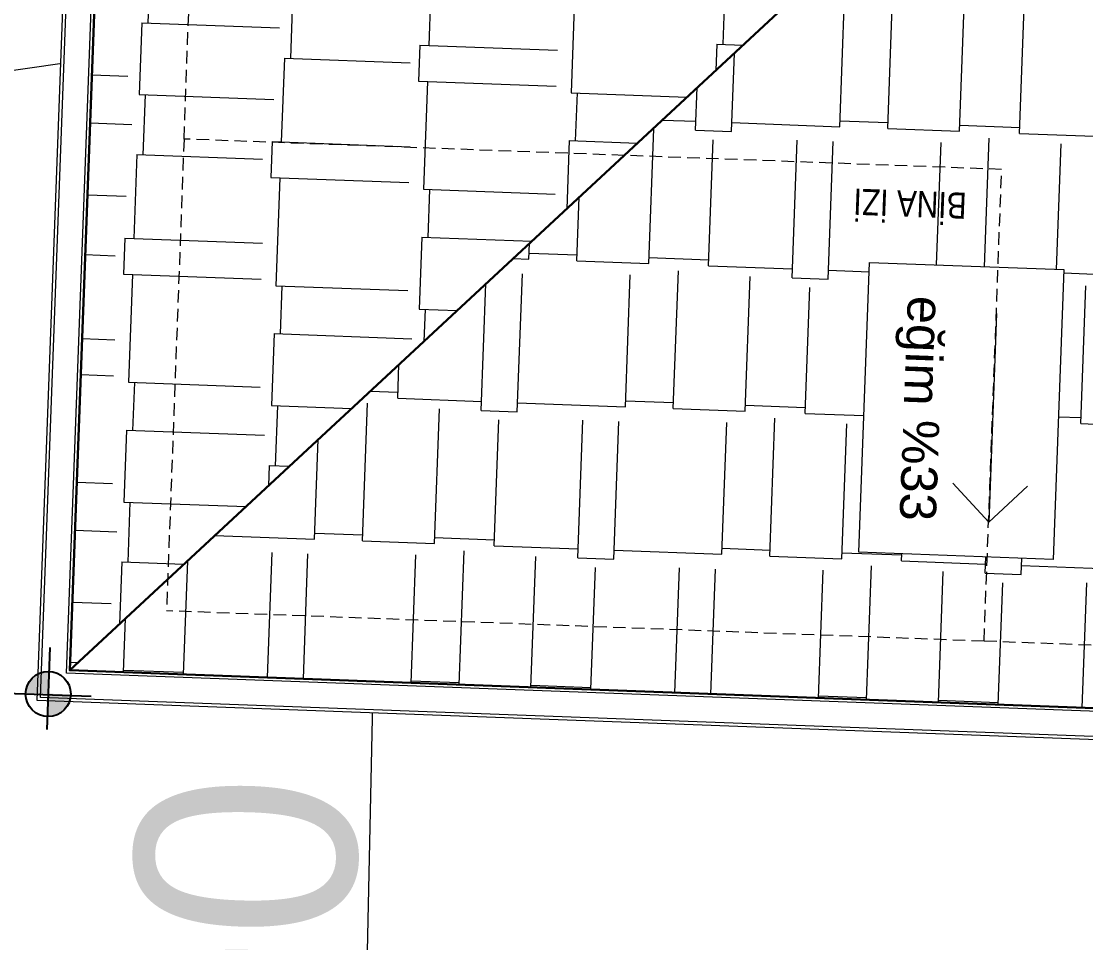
# Model space of a CAD drawing. Header units: centimetres. Extents: x 63871 to 181827, y -95930 to 42199.
# Drawn here: x 167473.6 to 167811.8, y 17607.1 to 17899.8 of the extents above; entities that cross this region are included whole.
import ezdxf

# ---------------------------------------------------------------- set-up
doc = ezdxf.new("R2010")
doc.units = ezdxf.units.CM
doc.linetypes.add('11-021_500-SatisOfisi_220512$0${ Diamond }', pattern=[12, 4, -2, 2, 2, -2])
for name, color, linetype, lineweight in [('A-AREA-IDEN', 7, 'Continuous', 9), ('A-FLOR-HRAL', 11, 'Continuous', 9), ('A-GLAZ', 151, 'Continuous', 9), ('A-WALL', 12, 'Continuous', 50), ('ARM_Pen_No__252', 8, 'Continuous', 18), ('İz DÜŞÜMÜ', 7, '11-021_500-SatisOfisi_220512$0${ Diamond }', 18), ('OLUK', 222, 'Continuous', 15), ('Çatı', 144, 'Continuous', 30), ('ÇEKME MESAFESİ', 5, 'Continuous', 25)]:
    doc.layers.add(name, color=color, linetype=linetype, lineweight=lineweight)
doc.layers.add('Dıış Ölçü', color=140, linetype='Continuous')
doc.layers.add('KOT', color=171, linetype='Continuous')
doc.styles.add('Arial', font='Arial.ttf', dxfattribs={"height": 250})
doc.styles.add('MtXpl_Arial_Narrow', font='')
doc.styles.add('MtXpl_Arial_Narrow_1', font='')
doc.styles.add('RomanS', font='')
doc.styles.get('MtXpl_Arial_Narrow').set_extended_font_data('Arial Narrow', bold=True)
doc.styles.get('MtXpl_Arial_Narrow_1').set_extended_font_data('Arial Narrow')
doc.styles.get('RomanS').set_extended_font_data('Stylus BT')
doc.dimstyles.new('BÖYÜK', dxfattribs={"dimtxt": 70, "dimasz": 5, "dimexe": 5, "dimexo": 5, "dimgap": 2, "dimtad": 3, "dimdec": 0, "dimzin": 0, "dimdsep": 46, "dimtxsty": 'RomanS', "dimblk": 'DOT', "dimcen": 5, "dimadec": 0, "dimazin": 0, "dimtfac": 1, "dimtdec": 0, "dimtix": 1, "dimtofl": 0, "dimtmove": 1, "dimatfit": 0, "dimldrblk": 'DOT', "dimfxl": 10, "dimfxlon": 1, "dimtolj": 1, "dimtzin": 0, "dimarcsym": 0})

# ---------------------------------------------------------------- blocks, each defined once
blk = doc.blocks.new('HRD')
at = {"layer": 'ARM_Pen_No__252'}
h = blk.add_hatch(dxfattribs=at)
h.set_pattern_fill('AR-B816', color=256, scale=0.09)
h.set_pattern_definition([(0, (-39959.2, 0), (0, 18.288), []), (90, (-39959.2, 0), (-18.288, 18.288), [18.288, -18.288])])
h.paths.add_polyline_path([(154149.63, 35592.48), (154149.63, 35503.48), (154219.63, 35503.48), (154219.63, 35483.24), (154324.63, 35483.24), (154324.63, 35692.48), (154369.63, 35692.48), (154369.63, 35927.48), (154369.63, 35927.48), (154369.63, 36097.48), (154369.63, 36177.48), (154254.63, 36177.48), (153954.63, 36177.48), (153839.63, 36177.48), (153839.63, 35897.6), (153869.63, 35897.54), (153869.63, 35882.48), (154019.63, 35882.48), (154019.63, 35872.48), (154019.63, 35833.25, -0.444416), (154030.45, 35823.48, -0.444416), (154019.63, 35813.72), (154019.63, 35773.48), (153939.63, 35773.48), (153939.63, 35692.48), (154019.63, 35692.48), (154019.63, 35687.48), (154019.63, 35633.7), (154020.63, 35632.93), (154019.63, 35631.47), (154019.63, 35592.48), (154019.63, 35582.48), (153989.63, 35582.48), (153989.63, 35577.48), (153989.63, 35497.48), (153989.63, 35437.48), (153994.63, 35437.48), (154094.63, 35437.48), (154139.63, 35437.48), (154139.63, 35592.48)])
at = {"layer": 'A-FLOR-HRAL'}
for p, q in [((154389.63, 36367.48), (153819.63, 36367.48)), ((154389.63, 36197.48), (154389.63, 36367.48)), ((154385.63, 36363.48), (153823.63, 36363.48)), ((154385.63, 36197.48), (154385.63, 36363.48))]:
    blk.add_line(p, q, dxfattribs=at)
at = {"layer": 'A-GLAZ', "ltscale": 3}
for p, q in [((154254.63, 36197.48), (153954.63, 36197.48)), ((154254.63, 36197.48), (154249.63, 36197.48)), ((154249.63, 36197.48), (154249.63, 36177.48)), ((154254.63, 36177.48), (154254.63, 36197.48)), ((154099.63, 36192.48), (154249.63, 36192.48)), ((154244.63, 36189.98), (154104.63, 36189.98)), ((154249.63, 36192.48), (154244.63, 36192.48)), ((154244.63, 36192.48), (154244.63, 36187.48)), ((154249.63, 36187.48), (154099.63, 36187.48)), ((154254.63, 36177.48), (153954.63, 36177.48)), ((154249.63, 36177.48), (154254.63, 36177.48))]:
    blk.add_line(p, q, dxfattribs=at)
at = {"layer": 'A-WALL', "lineweight": 53}
for p, q in [((154254.63, 36197.48), (154389.63, 36197.48)), ((154389.63, 36197.48), (154389.63, 36097.48)), ((154369.63, 36177.48), (154254.63, 36177.48)), ((154369.63, 36097.48), (154369.63, 36177.48))]:
    blk.add_line(p, q, dxfattribs=at)
at = {"layer": 'A-WALL', "lineweight": 50}
blk.add_line((154254.63, 36177.48), (154254.63, 36197.48), dxfattribs=at)
at = {"layer": 'İz DÜŞÜMÜ'}
blk.add_lwpolyline([(153819.63, 36347.48), (154419.63, 36347.49), (154419.63, 35292.49), (154159.63, 35292.49), (154159.63, 35357.48), (153819.63, 35357.48), (153819.63, 36347.48)], dxfattribs=at)
for s, rotation, style, p in [('I.KAT İZ DÜŞÜMÜ', 89.957, 'MtXpl_Arial_Narrow_1', (154413.75, 36265.76)), ('Döş', 359.957, 'MtXpl_Arial_Narrow', (154147.04, 36258.02)), (': Seramik', 359.957, 'MtXpl_Arial_Narrow_1', (154165.03, 36258.01)), ('Tav: Sıva+Boya', 359.957, 'MtXpl_Arial_Narrow_1', (154147.47, 36244.97)), ('Duv: Sıva+Boya', 359.957, 'MtXpl_Arial_Narrow_1', (154146.99, 36231.91))]:
    blk.add_text(s, height=8.316, rotation=rotation, dxfattribs=dict(style=style)).set_placement(p)
at = {"layer": 'A-AREA-IDEN', "width": 224.1999, "attachment_point": 2, "line_spacing_factor": 0.941778, "style": 'Arial'}
for s, insert, char_height in [('ZEMİN TERAS', (154221.71, 36311.97), 16.4692), ('15 m²', (154173.28, 36289.32), 16.469)]:
    blk.add_mtext(s, dxfattribs=dict(at, insert=insert, char_height=char_height))
blk = doc.blocks.new('_Dot')
at = {"color": 0, "linetype": 'ByBlock', "lineweight": -2}
blk.add_line((-0.5, 0), (-1, 0), dxfattribs=at)
at = {"color": 0, "linetype": 'ByBlock', "const_width": 0.5}
blk.add_lwpolyline([(-0.25, 0, 1), (0.25, 0, 1)], format="xyb", close=True, dxfattribs=at)
blk = doc.blocks.new('*D389')
at = {"layer": 'Defpoints', "color": 0, "transparency": 16777216}
for p in [(-10431.04, 2961.31), (-10925.89, 2889.69), (-10925.89, 2889.69)]:
    blk.add_point(p, dxfattribs=at)
at = {"layer": 'Dıış Ölçü', "color": 0, "lineweight": -2, "transparency": 16777216}
for p, q in [((-10435.99, 2960.59), (-10920.94, 2890.4)), ((-10431.04, 2961.31), (-10430.33, 2956.36)), ((-10925.89, 2889.69), (-10925.17, 2884.74))]:
    blk.add_line(p, q, dxfattribs=at)
at = {"layer": 'Dıış Ölçü', "color": 0, "lineweight": -2, "transparency": 16777216, "xscale": 5, "yscale": 5, "zscale": 5}
for p, rotation in [((-10431.04, 2961.31), 8.235563458029906), ((-10925.89, 2889.69), 188.2355634580299)]:
    blk.add_blockref('_Dot', p, dxfattribs=dict(at, rotation=rotation))
at = {"layer": 'Dıış Ölçü', "color": 0, "transparency": 16777216, "insert": (-10684.02, 2963.86), "char_height": 70, "attachment_point": 5, "rotation": 8.2356, "style": 'RomanS'}
blk.add_mtext('\\A1;500', dxfattribs=at)
blk = doc.blocks.new('*D390')
at = {"layer": 'Defpoints', "color": 0, "transparency": 16777216}
for p in [(-10363.5, 2901.47), (-10374.13, 2401.58), (-10374.13, 2401.58)]:
    blk.add_point(p, dxfattribs=at)
at = {"layer": 'Dıış Ölçü', "color": 0, "lineweight": -2, "transparency": 16777216}
for p, q in [((-10363.5, 2901.47), (-10368.5, 2901.57)), ((-10363.61, 2896.47), (-10374.02, 2406.58)), ((-10374.13, 2401.58), (-10379.13, 2401.69))]:
    blk.add_line(p, q, dxfattribs=at)
at = {"layer": 'Dıış Ölçü', "color": 0, "lineweight": -2, "transparency": 16777216, "xscale": 5, "yscale": 5, "zscale": 5}
for p, rotation in [((-10363.5, 2901.47), 88.78160476123085), ((-10374.13, 2401.58), 268.7816047612308)]:
    blk.add_blockref('_Dot', p, dxfattribs=dict(at, rotation=rotation))
at = {"layer": 'Dıış Ölçü', "color": 0, "transparency": 16777216, "insert": (-10407.57, 2652.35), "char_height": 70, "attachment_point": 5, "rotation": 88.7816, "style": 'RomanS'}
blk.add_mtext('\\A1;500', dxfattribs=at)
blk = doc.blocks.new('çatı planı')
blk.add_wipeout([(-680, -1060), (-680, 0), (0, 0), (0, -1125), (-340, -1125), (-340, -1060)]).dxf.layer = 'OLUK'
at = {"layer": 'KOT'}
h = blk.add_hatch(color=256, dxfattribs=at)
h.dxf.hatch_style = 1
h.paths.add_polyline_path([(-3.42, 4.57, 0.402561), (-10.58, -2.31), (-3.42, -2.31)])
h = blk.add_hatch(color=256, dxfattribs=at)
h.dxf.hatch_style = 1
h.paths.add_polyline_path([(3.74, -2.18, 0.009987), (3.74, -1.89), (-3.42, -1.89), (-3.42, -9.34, 0.414214)])
at = {"layer": 'Çatı', "lineweight": 15}
h = blk.add_hatch(dxfattribs=at)
h.set_pattern_fill('AR-RSHKE', color=251, scale=0.15, angle=90)
h.set_pattern_definition([(90, (-196861.627, -36377.483), (-45.72, 97.155), [22.86, -19.05, 26.67, -11.43, 34.29, -15.24]), (90, (-196863.53, -36354.623), (-45.72, 97.155), [19.05, -72.39, 15.24, -22.86]), (90, (-196858.77, -36308.903), (-45.72, 97.155), [11.43, -118.11]), (180, (-196861.627, -36377.483), (-45.72, -32.385), [43.815, -139.065]), (180, (-196861.627, -36354.623), (-45.72, -32.385), [42.8625, -140.0175]), (180, (-196861.627, -36335.573), (-45.72, -32.385), [40.005, -142.875]), (180, (-196858.77, -36308.903), (-45.72, -32.385), [43.815, -139.065]), (180, (-196858.77, -36297.473), (-45.72, -32.385), [43.815, -139.065]), (180, (-196861.627, -36263.183), (-45.72, -32.385), [41.91, -140.97])])
h.paths.add_polyline_path([(-340, -720), (-170, -890), (-170, -890), (-170, -965), (-10, -1115), (-10, -10), (-340, -340)])
h = blk.add_hatch(dxfattribs=at)
h.set_pattern_fill('AR-RSHKE', color=251, scale=0.15, angle=180)
h.set_pattern_definition([(180, (-196861.627, -36377.483), (-97.155, -45.72), [22.86, -19.05, 26.67, -11.43, 34.29, -15.24]), (180, (-196884.487, -36379.39), (-97.155, -45.72), [19.05, -72.39, 15.24, -22.86]), (180, (-196930.207, -36374.626), (-97.155, -45.72), [11.43, -118.11]), (270, (-196861.627, -36377.483), (32.385, -45.72), [43.815, -139.065]), (270, (-196884.487, -36377.483), (32.385, -45.72), [42.8625, -140.0175]), (270, (-196903.537, -36377.483), (32.385, -45.72), [40.005, -142.875]), (270, (-196930.207, -36374.626), (32.385, -45.72), [43.815, -139.065]), (270, (-196941.637, -36374.626), (32.385, -45.72), [43.815, -139.065]), (270, (-196975.927, -36377.483), (32.385, -45.72), [41.91, -140.97])])
h.paths.add_polyline_path([(-340, -340), (-10, -10), (-340, -10)])
h.paths.add_polyline_path([(-320.95, -148.91), (-320.95, -56.76), (-259.16, -56.76), (-259.16, -148.91)], flags=16)
h.paths.add_polyline_path([(-265.43, -141.73), (-265.43, -64.41), (-289.17, -64.41), (-289.17, -141.73)], flags=8)
h.paths.add_polyline_path([(-291.86, -174.71), (-250.78, -174.74), (-250.77, -159.5), (-291.84, -159.47)], flags=24)
at = {"layer": 'A-AREA-IDEN'}
for p, q in [((-300.04, -67.87), (-311.92, -79.75)), ((-300.04, -134.16), (-300.04, -67.87)), ((-300.04, -67.87), (-288.16, -79.75))]:
    blk.add_line(p, q, dxfattribs=at)
blk.add_lwpolyline([(-320.95, -148.91), (-320.95, -56.76), (-259.16, -56.76), (-259.16, -148.91)], close=True, dxfattribs=at)
at = {"layer": 'İz DÜŞÜMÜ'}
for p in [(-300, -30), (-40, -180)]:
    blk.add_line(p, (-40, -30), dxfattribs=at)
blk.add_lwpolyline([(-300, -1020), (-300, -960), (-40, -960), (-40, -1085), (-300, -1085), (-300, -1020), (-640, -1020), (-640, -30), (-300, -30), (-300, -180), (-40, -180), (-40, -1095)], dxfattribs=at)
at = {"layer": 'KOT'}
for p, q in [((-3.42, -16.98), (-3.42, 9.09)), ((-17.07, -1.89), (49.75, -1.89))]:
    blk.add_line(p, q, dxfattribs=at)
blk.add_circle((-3.42, -2.18), 7.17, dxfattribs=at)
at = {"layer": 'OLUK'}
for points in [[(-340, -1125), (-340, -1060), (-680, -1060), (-680, 0), (0, 0), (0, -1125)], [(-339, -1124), (-339, -1059), (-679, -1059), (-679, -1), (-1, -1), (-1, -1124)], [(-331, -1116), (-331, -1051), (-671, -1051), (-671, -9), (-9, -9), (-9, -1116)]]:
    blk.add_lwpolyline(points, close=True, dxfattribs=at)
at = {"layer": 'Çatı'}
blk.add_line((-340, -340), (-10, -10), dxfattribs=at)
blk.add_lwpolyline([(-330, -1115), (-330, -1050), (-670, -1050), (-670, -10), (-10, -10), (-10, -1115)], close=True, dxfattribs=at)
at = {"style": 'MtXpl_Arial_Narrow_1'}
blk.add_text('BİNA İZİ', height=8.316, rotation=359.957, dxfattribs=at).set_placement((-289.31, -172.16))
at = {"layer": 'A-AREA-IDEN', "insert": (-283.24, -103.14), "char_height": 11.52, "width": 136.2867, "attachment_point": 2, "rotation": 90, "line_spacing_factor": 0.941778, "style": 'Arial'}
blk.add_mtext('eğim %33', dxfattribs=at)
blk = doc.blocks.new('VAZİYET PLANI')
at = {"layer": 'ÇEKME MESAFESİ'}
blk.add_lwpolyline([(-10235.94, 8787.8), (-10982.6, 6772.09), (-10431.04, 2961.31), (-10363.5, 2901.47), (-6329.01, 2815.66), (-5233.37, 2792.49), (-389.12, 2690.07), (-136.37, 2684.73), (-120.42, 2699.61), (-5.55, 5331.81), (308.62, 12485.41)], dxfattribs=at)
at = {"rotation": 177.873189238168}
blk.add_blockref('HRD', (145230.03, 33374.14), dxfattribs=at)
at = {"layer": 'Dıış Ölçü'}
for p1, p2, picture, middle in [((-10431.04, 2961.31), (-10925.89, 2889.69), '*D389', (-10684.02, 2963.86)), ((-10363.5, 2901.47), (-10374.13, 2401.58), '*D390', (-10407.57, 2652.35))]:
    dim = blk.add_aligned_dim(p1=p1, p2=p2, distance=0, dimstyle='BÖYÜK', dxfattribs=at)
    dim.commit()
    dim.dimension.update_dxf_attribs({"geometry": picture, "text_midpoint": middle})
at = {"layer": 'OLUK', "rotation": 177.8731895439683}
blk.add_blockref('çatı planı', (-10473.22, 2753.91), dxfattribs=at)

msp = doc.modelspace()

# ---------------------------------------------------------------- block references
at = {"layer": 'OLUK'}
msp.add_blockref('VAZİYET PLANI', (177951.86, 14930.11), dxfattribs=at)

doc.saveas('drawing.dxf')
